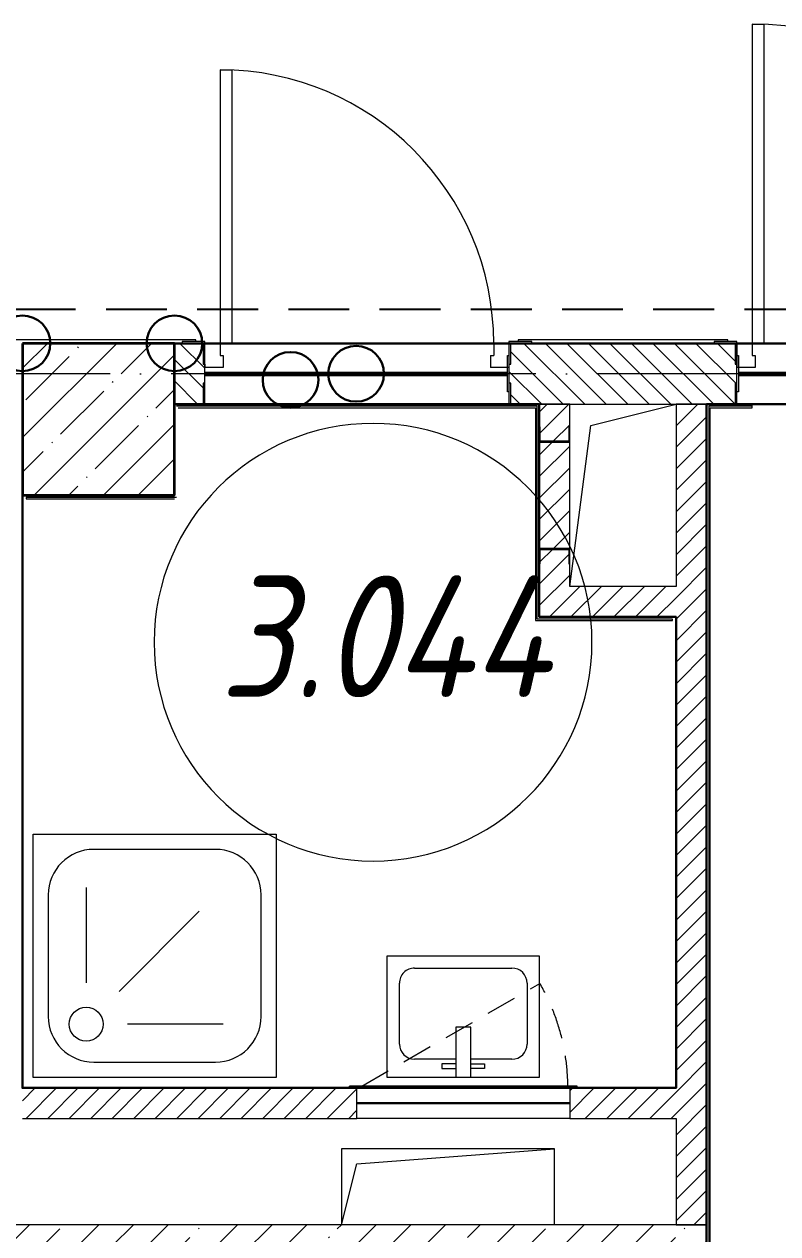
# Model space of a CAD drawing. Header units: millimetres. Extents: x -213536 to 1564669, y -45299 to 942238.
# Drawn here: x 443448 to 445926, y 430206 to 434185 of the extents above; entities that cross this region are included whole.
import ezdxf

# ---------------------------------------------------------------- set-up
doc = ezdxf.new("R2010")
doc.units = ezdxf.units.MM
for name, pattern in [('200_ШТРИХ_ш1п0_6_', [160, 100, -60]), ('50_200_ШТРИХ_1Т_ш5_п1_п1_', [700, 500, -100, 0, -100]), ('Штриховая _2 мм - 1 мм_', [300, 200, -100])]:
    doc.linetypes.add(name, pattern=pattern)
for name, color, linetype, lineweight in [('0-1', 7, 'Continuous', 5), ('0-2', 7, 'Continuous', 9), ('2) ПГП 4м', 4, 'Continuous', 30), ('2.2) ПГП двери 2.4 -', 134, 'Continuous', 60), ('3) ЖБ 4м', 3, 'Continuous', 30), ('5) Швы', 2, 'Continuous', 30), ('6) Мини окна 0.4 -', 10, 'Continuous', 30), ('Каркас_Импост', 7, 'Continuous', 13), ('Марки помещений', 7, 'Continuous', 9), ('Несущие колонны', 7, 'Continuous', 9), ('Несущие колонны-1', 7, 'Continuous', 35), ('Обобщенные модели', 7, 'Continuous', 9), ('Общие ребра', 7, 'Continuous', 9), ('Окна', 7, 'Continuous', 9), ('Оси-2', 7, '50_200_ШТРИХ_1Т_ш5_п1_п1_', 9), ('Открывание в плане-2', 7, '200_ШТРИХ_ш1п0_6_', 9), ('Открывание-1', 7, 'Continuous', 9), ('Панель', 7, 'Continuous', 13), ('Стены-1', 7, 'Continuous', 13), ('Штриховка разреза-1', 7, 'Continuous', 9)]:
    doc.layers.add(name, color=color, linetype=linetype, lineweight=lineweight)
doc.layers.add('Сантехнические приборы-1', color=7, linetype='Continuous', lineweight=9, true_color=0xaaaaaa)
doc.layers.add('СТ-1_1', color=7, linetype='Штриховая _2 мм - 1 мм_', lineweight=90, true_color=0x888888)
doc.layers.get('0-2').off()
doc.styles.add('ISOCPEUR_I_2', font='isocpeui.ttf', dxfattribs={"width": 0.85, "height": 2.3})
pattern_1 = [(45, (0, 0), (-35.35534, 35.35534), [])]

# ---------------------------------------------------------------- blocks, each defined once
blk = doc.blocks.new('Ось 3 этаж')
at = {"layer": 'Оси-2'}
blk.add_line((522142.1, 433035.4), (428373.3, 433035.4), dxfattribs=at)
blk = doc.blocks.new('BSC_Колонна _Прямоугольная - 500х500-V64-АИ2_03_План отделки стен 3-го этажа _Часть 2_')
at = {"layer": 'Несущие колонны'}
h = blk.add_hatch(dxfattribs=at)
h.set_pattern_fill('FP_72', color=256, style=0, pattern_type=2)
h.set_pattern_definition([(45, (-13000, -7650), (-114.0493, 114.0493), []), (45, (-12885.95, -7650), (-114.0493, 114.0493), [201.612, -40.322, 3.353, -36.97])])
h.paths.add_polyline_path([(-250, -250), (250, -250), (250, 250), (-250, 250)], flags=0)
at = {"layer": 'Несущие колонны-1'}
for p, q in [((250, 250), (-250, 250)), ((-250, 250), (-250, -250)), ((250, -250), (250, 250)), ((-250, -250), (250, -250))]:
    blk.add_line(p, q, dxfattribs=at)
blk = doc.blocks.new('Дверь_СКБ_1Ст_Внутренняя_ШЕР - СОШ_Д-12_Дв_1150x2100h_С_У учеников_ душевые-28656500-АИ2_03_План отделки стен 3-го этажа _Часть 2_')
at = {"layer": 'Каркас_Импост'}
for p, q in [((-512.5, 100), (-562.5, 100)), ((-562.5, 100), (-562.5, 20)), ((-512.5, 100), (-512.5, 60)), ((587.5, 100), (537.5, 100)), ((537.5, 100), (537.5, 60)), ((587.5, 100), (587.5, 20)), ((-512.5, 60), (-502.5, 60)), ((-502.5, 60), (-502.5, 20)), ((527.5, 60), (537.5, 60)), ((527.5, 60), (527.5, 20)), ((-502.5, 20), (-562.5, 20)), ((587.5, 20), (527.5, 20))]:
    blk.add_line(p, q, dxfattribs=at)
at = {"layer": 'Открывание-1'}
blk.add_arc((-512.5, 100), 1050, 360, 90, dxfattribs=at)
at = {"layer": 'Панель'}
for p, q in [((-512.5, 1150), (-472.5, 1150)), ((-512.5, 1150), (-512.5, 100)), ((-472.5, 100), (-472.5, 1150)), ((-512.5, 100), (-472.5, 100))]:
    blk.add_line(p, q, dxfattribs=at)
blk = doc.blocks.new('Дверь_СКБ_1Ст_Внутренняя_ШЕР - СОШ_Д-5_Дв_1000x2100h_ПУИ-35366990-АИ2_03_План отделки стен 3-го этажа _Часть 2_')
at = {"layer": 'Каркас_Импост'}
for p, q in [((-437.5, 100), (-487.5, 100)), ((-437.5, 100), (-437.5, 60)), ((512.5, 100), (462.5, 100)), ((462.5, 100), (462.5, 60)), ((512.5, 100), (512.5, 20)), ((-437.5, 60), (-427.5, 60)), ((-427.5, 60), (-427.5, 20)), ((452.5, 60), (462.5, 60)), ((452.5, 60), (452.5, 20)), ((-487.5, 31), (-487.5, 20)), ((-427.5, 20), (-487.5, 20)), ((512.5, 20), (452.5, 20))]:
    blk.add_line(p, q, dxfattribs=at)
at = {"layer": 'Открывание-1'}
blk.add_arc((-437.5, 100), 900, 360, 90, dxfattribs=at)
at = {"layer": 'Панель'}
for p, q in [((-437.5, 1000), (-397.5, 1000)), ((-437.5, 1000), (-437.5, 100)), ((-397.5, 100), (-397.5, 1000)), ((-437.5, 100), (-397.5, 100))]:
    blk.add_line(p, q, dxfattribs=at)
blk = doc.blocks.new('SND_2D_Душ - Прямоугольный 800x800-17910356-АИ2_03_План отделки стен 3-го этажа _Часть 2_')
at = {"layer": 'Сантехнические приборы-1'}
for p, q in [((0, 0), (0, 800)), ((0, 800), (350, 800)), ((350, 800), (800, 800)), ((800, 800), (800, 350)), ((350, 750), (200, 750)), ((600, 750), (350, 750)), ((50, 600), (50, 200)), ((175, 625), (175, 310.9)), ((750, 350), (750, 600)), ((546.9, 546.9), (282.8, 282.8)), ((750, 200), (750, 350)), ((800, 350), (800, 0)), ((625, 175), (310.9, 175)), ((200, 50), (600, 50)), ((800, 0), (0, 0))]:
    blk.add_line(p, q, dxfattribs=at)
blk.add_circle((175, 175), 55.8, dxfattribs=at)
for centre, start, end in [((200, 600), 90, 180), ((600, 600), 360, 90), ((200, 200), 180, 270), ((600, 200), 270, 0)]:
    blk.add_arc(centre, 150, start, end, dxfattribs=at)
blk = doc.blocks.new('SND_2D_Раковина1 - 400х300-17910372-АИ2_03_План отделки стен 3-го этажа _Часть 2_')
at = {"layer": 'Сантехнические приборы-1'}
for p, q in [((-250, -220), (-250, 180)), ((-250, 180), (250, 180)), ((-25, 180), (-25, 15)), ((25, 15), (25, 180)), ((250, 180), (250, -220)), ((-160, 120), (-25, 120)), ((-70, 150), (-25, 150)), ((-70, 135), (-70, 150)), ((-25, 135), (-70, 135)), ((70, 150), (25, 150)), ((25, 135), (70, 135)), ((25, 120), (160, 120)), ((70, 135), (70, 150)), ((-210, -130), (-210, 70)), ((210, 70), (210, -130)), ((-25, 15), (25, 15)), ((160, -180), (-160, -180)), ((250, -220), (-250, -220))]:
    blk.add_line(p, q, dxfattribs=at)
for centre, start, end in [((-160, 70), 90, 180), ((160, 70), 0, 90), ((-160, -130), 180, 270), ((160, -130), 270, 0)]:
    blk.add_arc(centre, 50, start, end, dxfattribs=at)
blk = doc.blocks.new('Фахверк_СКБ_Уголок - 200_3960_зеркало-28268689-АИ2_03_План отделки стен 3-го этажа _Часть 2_')
at = {"layer": 'Обобщенные модели'}
for p, q in [((200, 156), (125, 156)), ((125, 156), (125, 81)), ((131, 81), (131, 150)), ((131, 150), (200, 150)), ((200, 150), (200, 156)), ((125, 81), (131, 81)), ((131, 19), (125, 19)), ((125, 19), (125, -56)), ((131, -50), (131, 19)), ((125, -56), (200, -56)), ((200, -50), (131, -50)), ((200, -56), (200, -50))]:
    blk.add_line(p, q, dxfattribs=at)
blk = doc.blocks.new('154_Стойка_СКБ_Уголок - СМ-2180_200-28268025-АИ2_03_План отделки стен 3-го этажа _Часть 2_')
at = {"layer": 'Обобщенные модели'}
for p, q in [((125, 156), (125, 81)), ((200, 156), (125, 156)), ((131, 81), (131, 150)), ((131, 150), (200, 150)), ((200, 150), (200, 156)), ((125, 81), (131, 81)), ((131, 19), (125, 19)), ((125, 19), (125, -56)), ((131, -50), (131, 19)), ((125, -56), (200, -56)), ((200, -50), (131, -50)), ((200, -56), (200, -50))]:
    blk.add_line(p, q, dxfattribs=at)
blk = doc.blocks.new('Стойка_Влож_Полоса боковая - Полоса-28213942-АИ2_03_План отделки стен 3-го этажа _Часть 2_')
at = {"layer": 'Обобщенные модели'}
for p, q in [((-5, 60), (0, 60)), ((-5, -60), (-5, 60)), ((0, 31), (0, -31)), ((0, -60), (-5, -60))]:
    blk.add_line(p, q, dxfattribs=at)
blk = doc.blocks.new('АР_Перемычка - АР_Перемычка-28640938-АИ2_03_План отделки стен 3-го этажа _Часть 2_')
at = {"layer": 'Обобщенные модели'}
blk.add_line((-250, -100), (-243, -100), dxfattribs=at)
blk = doc.blocks.new('AR_Отверстие Ниша - Лючок-32406186-АИ2_03_План отделки стен 3-го этажа _Часть 2_')
at = {"layer": 'Окна'}
for p, q in [((-350, 50), (350, 50)), ((-350, -50), (-350, 50)), ((350, 50), (350, -50)), ((350, -50), (-350, -50))]:
    blk.add_line(p, q, dxfattribs=at)
blk = doc.blocks.new('Л_Общий_Лючок - Лючок-29796041-АИ2_03_План отделки стен 3-го этажа _Часть 2_')
at = {"layer": 'Окна'}
for p, q in [((-24, 0), (-24, -6)), ((0, 0), (-24, 0)), ((724, 0), (700, 0)), ((724, 0), (724, -6)), ((-24, -6), (724, -6))]:
    blk.add_line(p, q, dxfattribs=at)
at = {"layer": 'Открывание в плане-2'}
blk.add_line((683.6, -6), (98.2, -344), dxfattribs=at)
blk.add_arc((694, 0), 688, 180.5011, 210, dxfattribs=at)
blk = doc.blocks.new('AR_Отверстие прямоугольное _в плите_ - AR_Отверстие прямоугольное _в плите_-30459221-АИ2_03_План отделки стен 3-го этажа _Часть 2_')
at = {"layer": 'Обобщенные модели'}
for p, q in [((350, 125), (-350, 125)), ((-350, 125), (-350, -125)), ((-300, 75), (350, 125)), ((350, -125), (350, 125)), ((-350, -125), (-300, 75))]:
    blk.add_line(p, q, dxfattribs=at)
blk = doc.blocks.new('AR_Отверстие прямоугольное _в плите_ - AR_Отверстие прямоугольное _в плите_-30552533-АИ2_03_План отделки стен 3-го этажа _Часть 2_')
at = {"layer": 'Обобщенные модели'}
for p, q in [((-105, 230), (175, 300)), ((-175, -300), (-105, 230))]:
    blk.add_line(p, q, dxfattribs=at)
blk = doc.blocks.new('154_Фахверк_СКБ_Швеллер - Тип_100_3960_зеркало-29769493-АИ2_03_План отделки стен 3-го этажа _Часть 2_')
at = {"layer": 'Обобщенные модели'}
for p, q in [((175, 50), (125, 50)), ((125, 50), (125, -50)), ((128, 47), (175, 47)), ((128, -47), (128, 47)), ((175, 47), (175, 50)), ((125, -50), (175, -50)), ((175, -47), (128, -47)), ((175, -50), (175, -47))]:
    blk.add_line(p, q, dxfattribs=at)
blk = doc.blocks.new('154_Фахверк_СКБ_Швеллер - Тип_100_3960-28331862-АИ2_03_План отделки стен 3-го этажа _Часть 2_')
at = {"layer": 'Обобщенные модели'}
for p, q in [((175, 50), (125, 50)), ((125, 50), (125, -50)), ((128, 47), (175, 47)), ((128, -47), (128, 47)), ((175, 47), (175, 50)), ((125, -50), (175, -50)), ((175, -47), (128, -47)), ((175, -50), (175, -47))]:
    blk.add_line(p, q, dxfattribs=at)
blk = doc.blocks.new('0125-Р-ОО-Ш2-АР-о_23_10_2024_rvt-1-АИ2_03_План отделки стен 3-го этажа _Часть 2_')
at = {"layer": 'Штриховка разреза-1'}
h = blk.add_hatch(dxfattribs=at)
h.set_pattern_fill('FP_1', color=256, style=0, pattern_type=2)
h.set_pattern_definition([(135, (0, 0), (-35.35534, -35.35534), [])])
h.paths.add_polyline_path([(16750, 7700), (16750, 7900), (16256, 7900), (16256, 7831), (16250, 7831), (16250, 7769), (16256, 7769), (16256, 7700), (16445.6, 7700)], flags=0)
h.paths.add_polyline_path([(15094, 7700), (15094, 7769), (15100, 7769), (15100, 7831), (15094, 7831), (15094, 7900), (14356, 7900), (14356, 7831), (14350, 7831), (14350, 7769), (14356, 7769), (14356, 7700), (15025, 7700)], flags=0)
h.paths.add_polyline_path([(13250, 7700), (13344, 7700), (13344, 7769), (13350, 7769), (13350, 7831), (13344, 7831), (13344, 7900), (13250, 7900), (13250, 7794)], flags=0)
h = blk.add_hatch(dxfattribs=at)
h.set_pattern_fill('FP_92', color=256, style=0, pattern_type=2)
h.set_pattern_definition(pattern_1)
h.paths.add_polyline_path([(14550, 7000), (14550, 7175), (14547, 7175), (14547, 7222), (14453, 7222), (14453, 7175), (14450, 7175), (14450, 7000)], flags=0)
h.paths.add_polyline_path([(14450, 7225), (14550, 7225), (14550, 7575), (14450, 7575)], flags=0)
h.paths.add_polyline_path([(14470.3, 7578), (14547, 7578), (14547, 7625), (14550, 7625), (14550, 7700), (14450, 7700), (14450, 7625), (14453, 7625), (14453, 7578)], flags=0)
h = blk.add_hatch(dxfattribs=at)
h.set_pattern_fill('FP_92', color=256, style=0, pattern_type=2)
h.set_pattern_definition(pattern_1)
h.paths.add_polyline_path([(15000, 5000), (15000, 7700), (14900, 7700), (14900, 5000)], flags=0)
h = blk.add_hatch(dxfattribs=at)
h.set_pattern_fill('FP_92', color=256, style=0, pattern_type=2)
h.set_pattern_definition(pattern_1)
h.paths.add_polyline_path([(14900, 7000), (14900, 7100), (14550, 7100), (14550, 7000), (14581.6, 7000)], flags=0)
h = blk.add_hatch(dxfattribs=at)
h.set_pattern_fill('FP_92', color=256, style=0, pattern_type=2)
h.set_pattern_definition(pattern_1)
h.paths.add_polyline_path([(14550, 5350), (14900, 5350), (14900, 5450), (14550, 5449), (14550, 5426)], flags=0)
h.paths.add_polyline_path([(13850, 5350), (13850, 5450), (12750, 5450), (12750, 5350)], flags=0)
h = blk.add_hatch(dxfattribs=at)
h.set_pattern_fill('FP_2', color=256, style=0, pattern_type=2)
h.set_pattern_definition([(45, (0, 0), (-114.0493, 114.0493), []), (45, (114.05, 0), (-114.0493, 114.0493), [201.612, -40.322, 3.353, -36.97])])
h.paths.add_polyline_path([(15000, 4750), (15000, 5000), (10100, 5000), (10100, 4750), (14581.6, 4750)], flags=0)
at = {"layer": 'Стены-1'}
for p, q in [((13275, 7900), (13250, 7900)), ((15025, 7900), (14425, 7900)), ((13350, 7769), (13350, 7831)), ((13250, 7700), (13275, 7700)), ((14425, 7700), (15025, 7700)), ((14550, 7700), (14450, 7700)), ((14450, 7700), (14450, 7625)), ((14550, 7625), (14550, 7700)), ((15000, 7700), (14900, 7700)), ((14900, 7700), (14900, 7100)), ((15000, 5000), (15000, 7700)), ((14450, 7575), (14450, 7225)), ((14550, 7225), (14550, 7575)), ((14450, 7175), (14450, 7000)), ((14550, 7100), (14550, 7175)), ((14900, 7100), (14550, 7100)), ((14450, 7000), (14550, 7000)), ((14550, 7000), (14900, 7000)), ((14900, 7000), (14900, 5450)), ((13826, 5450), (12750, 5450)), ((14900, 5450), (14574, 5450)), ((12750, 5350), (13850, 5350)), ((14550, 5350), (14900, 5350)), ((14900, 5350), (14900, 5000)), ((15000, 5000), (10100, 5000)), ((14900, 5000), (15000, 5000)), ((15000, 4750), (15000, 5000))]:
    blk.add_line(p, q, dxfattribs=at)
at = {"layer": '0-2'}
for name, p in [('Дверь_СКБ_1Ст_Внутренняя_ШЕР - СОШ_Д-12_Дв_1150x2100h_С_У учеников_ душевые-28656500-АИ2_03_План отделки стен 3-го этажа _Часть 2_', (15662.5, 7800)), ('Дверь_СКБ_1Ст_Внутренняя_ШЕР - СОШ_Д-5_Дв_1000x2100h_ПУИ-35366990-АИ2_03_План отделки стен 3-го этажа _Часть 2_', (13837.5, 7800)), ('BSC_Колонна _Прямоугольная - 500х500-V64-АИ2_03_План отделки стен 3-го этажа _Часть 2_', (13000, 7650)), ('154_Стойка_СКБ_Уголок - СМ-2180_200-28268025-АИ2_03_План отделки стен 3-го этажа _Часть 2_', (14225, 7750)), ('Стойка_Влож_Полоса боковая - Полоса-28213942-АИ2_03_План отделки стен 3-го этажа _Часть 2_', (14350, 7800)), ('AR_Отверстие прямоугольное _в плите_ - AR_Отверстие прямоугольное _в плите_-30552533-АИ2_03_План отделки стен 3-го этажа _Часть 2_', (14725, 7400)), ('АР_Перемычка - АР_Перемычка-28640938-АИ2_03_План отделки стен 3-го этажа _Часть 2_', (15100, 7800)), ('SND_2D_Душ - Прямоугольный 800x800-17910356-АИ2_03_План отделки стен 3-го этажа _Часть 2_', (12785, 5485)), ('AR_Отверстие Ниша - Лючок-32406186-АИ2_03_План отделки стен 3-го этажа _Часть 2_', (14200, 5400)), ('AR_Отверстие прямоугольное _в плите_ - AR_Отверстие прямоугольное _в плите_-30459221-АИ2_03_План отделки стен 3-го этажа _Часть 2_', (14150, 5125))]:
    blk.add_blockref(name, p, dxfattribs=at)
for name, p, rotation in [('Фахверк_СКБ_Уголок - 200_3960_зеркало-28268689-АИ2_03_План отделки стен 3-го этажа _Часть 2_', (13475, 7850), 180), ('154_Стойка_СКБ_Уголок - СМ-2180_200-28268025-АИ2_03_План отделки стен 3-го этажа _Часть 2_', (15225, 7850), 180), ('Стойка_Влож_Полоса боковая - Полоса-28213942-АИ2_03_План отделки стен 3-го этажа _Часть 2_', (15100, 7800), 180), ('154_Фахверк_СКБ_Швеллер - Тип_100_3960_зеркало-29769493-АИ2_03_План отделки стен 3-го этажа _Часть 2_', (14500, 7450), 90), ('154_Фахверк_СКБ_Швеллер - Тип_100_3960-28331862-АИ2_03_План отделки стен 3-го этажа _Часть 2_', (14500, 7350), 270), ('SND_2D_Раковина1 - 400х300-17910372-АИ2_03_План отделки стен 3-го этажа _Часть 2_', (14200, 5664.6), 180), ('Л_Общий_Лючок - Лючок-29796041-АИ2_03_План отделки стен 3-го этажа _Часть 2_', (14550, 5450), 180)]:
    blk.add_blockref(name, p, dxfattribs=dict(at, rotation=rotation))
blk = doc.blocks.new('AI_Марка_Помещение_х1__Общий_E___ISO-2_1K_ - Номер-16210215-АИ2_03_План отделки стен 3-го этажа _Часть 2_')
at = {"layer": 'Марки помещений'}
for start, end in [(360, 180), (180, 360)]:
    blk.add_arc((0.039, 0.312), 2.4, start, end, dxfattribs=at)
blk = doc.blocks.new('3этНиз')
at = {"layer": 'Общие ребра'}
for p, q in [((445135.1, 432928.4), (443949.1, 432928.4)), ((445135.1, 432228.4), (445135.1, 432928.4)), ((445699.2, 432928.4), (445699.2, 429978.4)), ((445842.1, 432928.4), (445699.2, 432928.4)), ((443949.1, 432628.4), (443454.1, 432628.4)), ((443454.1, 432628.4), (443454.1, 432623.4)), ((445580.1, 432228.4), (445135.1, 432228.4)), ((445580.1, 432223.4), (445580.1, 432228.4))]:
    blk.add_line(p, q, dxfattribs=at)
at = {"layer": 'СТ-1_1', "lineweight": 25}
blk.add_line((443117.1, 433247.4), (454554.1, 433247.4), dxfattribs=at)
at = {"layer": 'Стены-1'}
for p, q in [((444012.1, 433147.4), (442872.1, 433147.4)), ((443942.1, 433135.4), (443967.1, 433135.4)), ((444012.1, 433141.4), (444012.1, 433147.4)), ((445762.1, 433147.4), (445072.1, 433147.4)), ((445072.1, 433147.4), (445072.1, 433141.4)), ((445117.1, 433135.4), (445717.1, 433135.4)), ((445762.1, 433141.4), (445762.1, 433147.4)), ((443967.1, 432935.4), (443942.1, 432935.4)), ((443954.1, 432923.4), (445130.1, 432923.4)), ((445042.1, 432935.4), (444042.1, 432935.4)), ((445142.1, 432935.4), (445117.1, 432935.4)), ((445130.1, 432923.4), (445130.1, 432223.4)), ((445142.1, 432860.4), (445142.1, 432935.4)), ((445692.2, 432935.4), (445692.2, 429985.4)), ((445717.1, 432935.4), (445692.2, 432935.4)), ((445704.2, 429973.4), (445704.2, 432923.4)), ((445704.2, 432923.4), (445842.1, 432923.4)), ((445842.1, 432935.4), (445792.1, 432935.4)), ((445842.1, 432923.4), (445842.1, 432935.4)), ((445142.1, 432460.4), (445142.1, 432810.4)), ((443454.1, 432623.4), (443942.1, 432623.4)), ((445142.1, 432235.4), (445142.1, 432410.4)), ((445130.1, 432223.4), (445580.1, 432223.4)), ((445580.1, 432235.4), (445142.1, 432235.4))]:
    blk.add_line(p, q, dxfattribs=at)
at = {"layer": '0-1'}
blk.add_blockref('0125-Р-ОО-Ш2-АР-о_23_10_2024_rvt-1-АИ2_03_План отделки стен 3-го этажа _Часть 2_', (430692.1, 425235.4), dxfattribs=at)
at = {"layer": 'Марки помещений', "color": 3, "xscale": 300, "yscale": 300, "zscale": 99.99999999999993}
blk.add_blockref('AI_Марка_Помещение_х1__Общий_E___ISO-2_1K_ - Номер-16210215-АИ2_03_План отделки стен 3-го этажа _Часть 2_', (444583.7, 432058.4), dxfattribs=at)
at = {"layer": 'Марки помещений', "color": 114, "true_color": 0x139b48, "insert": (444091.1, 432371.3), "char_height": 400, "width": 849.789, "attachment_point": 1, "style": 'ISOCPEUR_I_2'}
blk.add_mtext('3.044', dxfattribs=at)

msp = doc.modelspace()

# ---------------------------------------------------------------- linework, layer by layer
at = {"layer": '2) ПГП 4м'}
for points in [[(443942.1, 433135.4), (447442.1, 433135.4)], [(443442.1, 432635.4), (443442.1, 430685.4), (445592.1, 430685.4), (445592.1, 432235.4), (445142.1, 432235.4), (445142.1, 432935.4), (443942.1, 432935.4)], [(445692.1, 430235.4), (445692.2, 432935.4), (447342.2, 432935.4), (447337.2, 430085.4), (446895.1, 430082.4), (446892.1, 429985.4), (447342.1, 429985.4), (447342.1, 425385.4)]]:
    msp.add_lwpolyline(points, dxfattribs=at)
at = {"layer": '2.2) ПГП двери 2.4 -'}
for points in [[(444042.1, 433035.4), (445037.1, 433035.4)], [(445797.1, 433035.4), (446948.1, 433035.4)]]:
    msp.add_lwpolyline(points, dxfattribs=at)
at = {"layer": '3) ЖБ 4м'}
for points in [[(443942.1, 433135.4), (443442.1, 433135.4)], [(443942.1, 432935.4), (443942.1, 432635.4), (443442.1, 432635.4)], [(443542.1, 429985.4), (445692.1, 429985.4), (445692.1, 430235.4)]]:
    msp.add_lwpolyline(points, dxfattribs=at)
at = {"layer": '5) Швы'}
for centre in [(443442.1, 433135.4), (443942.1, 433135.4), (444539.6, 433035.4), (444324, 433015.1)]:
    msp.add_circle(centre, 91.6, dxfattribs=at)
at = {"layer": '6) Мини окна 0.4 -'}
msp.add_lwpolyline([(444542.1, 430635.4), (445242.1, 430635.4)], dxfattribs=at)

# ---------------------------------------------------------------- block references
at = {"color": 5, "lineweight": 30}
msp.add_blockref('Ось 3 этаж', (0, 0), dxfattribs=at)
at = {"layer": '3) ЖБ 4м'}
msp.add_blockref('3этНиз', (0, 0), dxfattribs=at)

# ---------------------------------------------------------------- texts
at = {"layer": 'Марки помещений', "color": 114, "true_color": 0x139b48, "insert": (444091.9, 432371.3), "char_height": 400, "width": 849.789, "attachment_point": 1, "style": 'ISOCPEUR_I_2'}
msp.add_mtext('3.044', dxfattribs=at)

doc.saveas('drawing.dxf')
